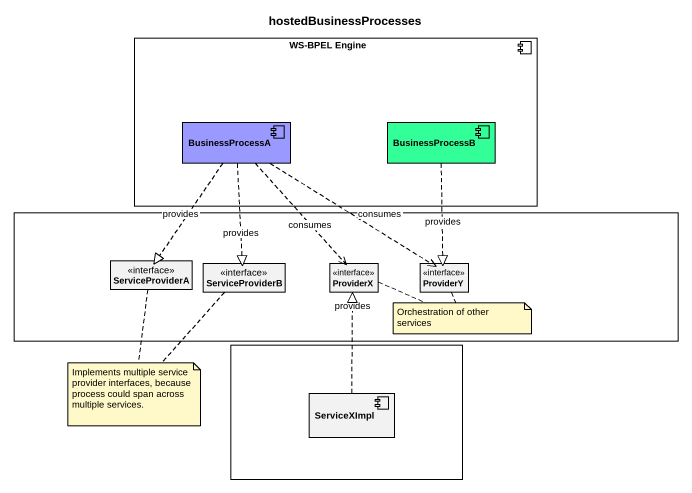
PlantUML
@startuml
title hostedBusinessProcesses
allowmixing
hide circle
hide empty members
component "WS-BPEL Engine" as WS_BPEL_Engine #FFFFFF {
  component BusinessProcessA #9999FF
  component BusinessProcessB #33FF99
}
rectangle " " as rectangle1 {
  interface ServiceProviderA
  interface ServiceProviderB
  interface ProviderX
  interface ProviderY
}
rectangle " " as rectangle2 {
  component ServiceXImpl
}
BusinessProcessA ..|> ServiceProviderA : provides
BusinessProcessA ..|> ServiceProviderB : provides
BusinessProcessA ..> ProviderX : consumes
BusinessProcessA ..> ProviderY : consumes
BusinessProcessB ..|> ProviderY : provides
ServiceXImpl .up.|> ProviderX : provides
note as N1
  Orchestration of other services
end note
N1 .. ProviderX
N1 .. ProviderY
note as N2
  Implements multiple service provider interfaces, because process could span across multiple services.
end note
N2 .. ServiceProviderA
N2 .. ServiceProviderB
@enduml
